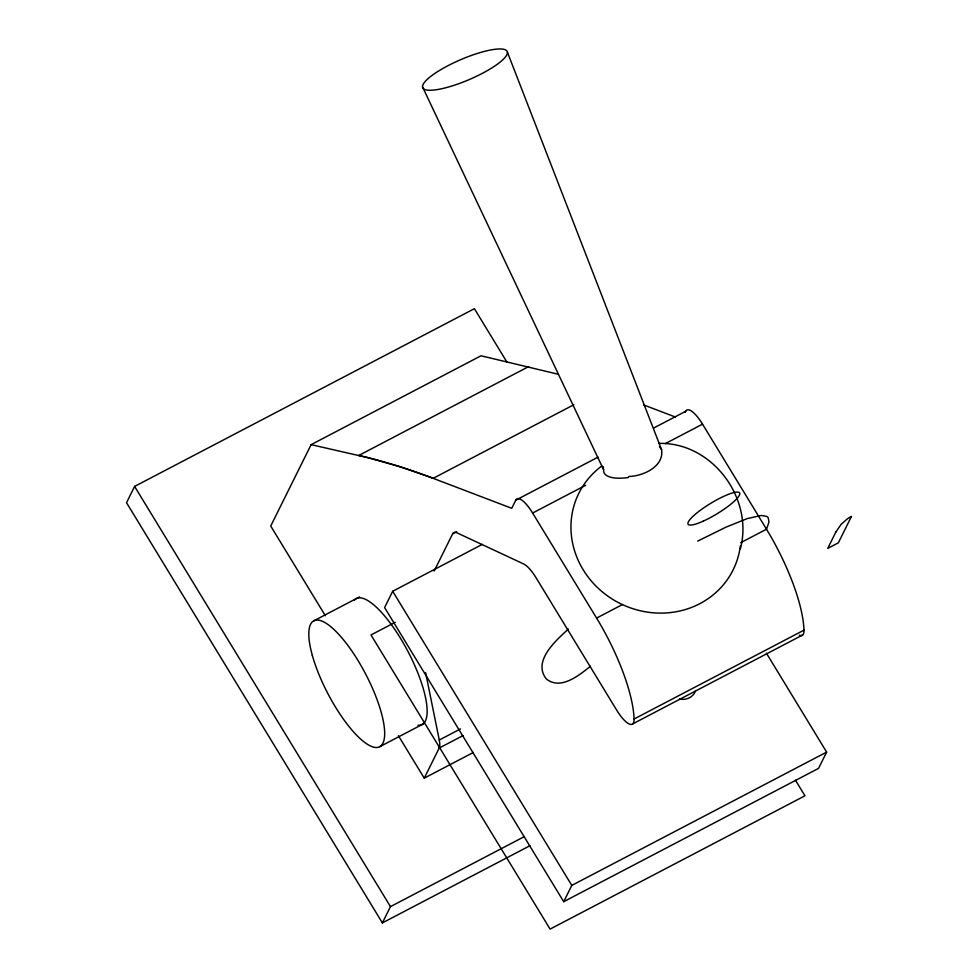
<?xml version="1.0" encoding="UTF-8"?>
<svg xmlns="http://www.w3.org/2000/svg" width="978" height="978" viewBox="0 0 978 978"><rect width="100%" height="100%" fill="white"/><g stroke="black" fill="none" stroke-linecap="round" stroke-linejoin="round"><path stroke-width="1.47" d="M740.419 548.719C753.855 498.01 711.813 441.824 658.659 443.401M603.353 466.799L603.426 469.66M695.651 690.529C693.732 696.984 685.896 700.761 679.539 698.903M506.983 362.19L474.403 308.681L134.597 486.421L126.517 502.692L382.386 922.902L529.954 845.713M557.399 374.048L481.017 355.784L311.114 444.66L270.723 526.03L325.344 615.724M482.35 544.367L392.679 591.274L384.599 607.546L563.707 901.679L818.562 768.378L826.642 752.106L766.41 653.182M434.146 571.091L452.631 533.841L456.616 531.751M598.096 457.117L515.797 500.161L511.751 508.303L428.877 476.702L400.54 466.897L368.229 457.728L311.114 444.66M398.413 735.725L424.244 778.146L439.183 748.06A25.122 7.518 62.4 0 0 439.269 740.028L425.613 672.644M382.386 922.902L390.466 906.63L524.501 836.52M685.187 412.313L685.7 411.286A25.122 7.518 62.4 0 1 702.534 424.159L766.495 529.208A100.477 30.086 62.4 0 1 803.977 630.15A25.122 7.518 62.4 0 1 799.283 635.187M563.707 901.679L571.788 885.408L826.642 752.106M568.414 629.001C556.176 640.37 532.35 660.822 546.189 678.83C560.516 690.664 579.159 675.285 590.504 666.226M632.778 723.854L802.681 634.979M528.658 366.603L358.755 455.467A2512.054 752.229 62.4 0 1 433.181 478.328L573.878 404.721M653.842 427.948L673.756 417.533M675.077 416.848L685.7 411.286M313.681 620.896L359.525 596.922M515.797 500.161A25.122 7.518 62.4 0 1 532.631 513.034L585.626 485.308M665.26 443.657L702.534 424.159M395.259 622.265L370.992 634.954L550.101 929.1L804.955 795.786L795.444 780.175M803.977 630.15L634.074 719.013A100.477 30.086 62.4 0 0 596.592 618.084L622.399 604.587M740.688 542.717L766.495 529.208L768.952 522.276L768.256 517.753L766.728 516.384L761.287 515.467L747.204 518.597L726.006 527.142L697.705 541.103M379.831 746.666L424.33 723.39M439.269 740.028L460.516 728.916M439.183 748.06L463.071 735.566M424.244 778.146L473.364 752.461M628.866 476.457C642.998 476.262 664.404 466.469 661.556 449.599L507.386 52.115A45.929 10.819 -23.2 0 0 442.435 68.717A45.929 10.819 -23.2 0 0 445.161 87.91A45.929 10.819 -23.2 0 0 507.386 52.115M643.597 404.904L675.517 417.08M659.502 446.775L661.556 449.599M532.631 513.034L596.592 618.084M392.679 591.274L571.788 885.408M134.597 486.421L390.466 906.63M603.279 469.073L422.594 87.042M634.074 719.013A25.122 7.518 62.4 0 1 616.629 710.052L536.115 577.839A25.122 7.518 62.4 0 0 523.67 563.976L457.019 532.851A25.122 7.518 62.4 0 0 452.631 533.841M740.383 545.651A86.125 80.294 26.4 0 1 615.284 600.895A86.125 80.294 26.4 0 1 601.861 465.98M354.415 600.076A71.052 21.271 62.4 0 1 409.44 654.343A71.052 21.271 62.4 0 1 417.899 725.236M628.402 477.484A32.176 12.518 -15.8 0 1 603.719 469.611M835.811 532.118L827.743 548.389L838.354 542.827L851.483 516.384L850.481 516.934A8.044 1.626 -31.3 0 0 847.364 518.866L841.153 524.294L835.811 532.118M703.145 521.188A30.147 6.112 -31.3 0 0 739.674 493.01A30.147 6.112 -31.3 0 0 698.757 511.47A30.147 6.112 -31.3 0 0 703.145 521.188M312.312 655.358A71.052 21.271 62.4 0 0 377.765 747.388A71.052 21.271 62.4 0 0 350.173 648.597A71.052 21.271 62.4 0 0 312.312 655.358"/></g></svg>
